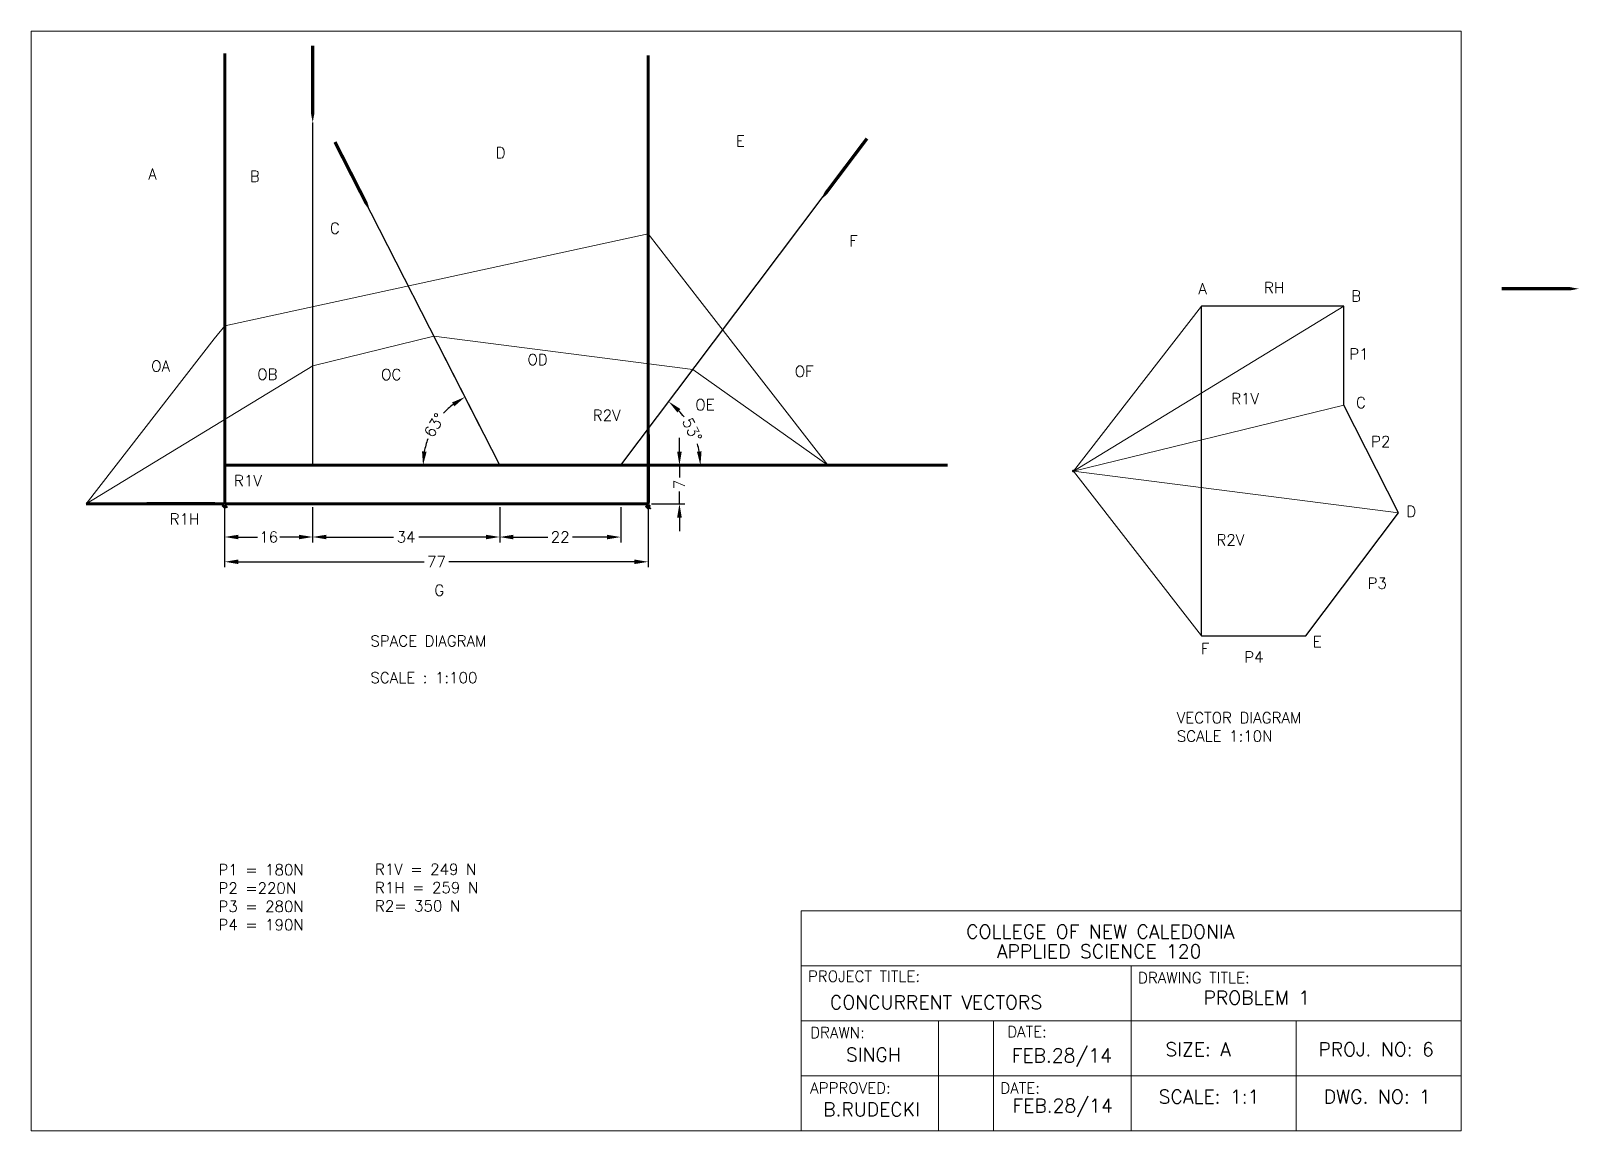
# Model space of a CAD drawing. Extents: x -407 to 282, y 0 to 200.
# Drawn here: x 0 to 282.1, y 0 to 200 of the extents above; entities outside this region: 4.
import ezdxf

# ---------------------------------------------------------------- set-up
doc = ezdxf.new("R2010")
doc.units = 0
doc.header["$LTSCALE"] = 0.4
doc.layers.get('DEFPOINTS').update_dxf_attribs({"linetype": 'CONTINUOUS'})
for name, color, linetype, lineweight in [('DIMENSIONS', 110, 'CONTINUOUS', 20), ('STRING LAYER', 40, 'CONTINUOUS', 20), ('TEXT', 7, 'CONTINUOUS', 20), ('VECTOR LAYER', 7, 'CONTINUOUS', 25), ('VISIBLE', 7, 'CONTINUOUS', 60)]:
    doc.layers.add(name, color=color, linetype=linetype, lineweight=lineweight)
doc.styles.add('TSTYLE1', font='simplex.shx', dxfattribs={"height": 2})
doc.styles.add('TSTYLE2', font='simplex.shx', dxfattribs={"height": 2.5})
doc.dimstyles.new('DSTYLE1', dxfattribs={"dimtxt": 2, "dimasz": 2.5, "dimexe": 1, "dimexo": 0.625, "dimtad": 0, "dimtoh": 1, "dimdec": 4, "dimzin": 9, "dimdsep": 46, "dimtxsty": 'TSTYLE1', "dimcen": 2.5, "dimadec": 4, "dimazin": 2, "dimtfac": 1, "dimtdec": 4, "dimtmove": 0, "dimatfit": 3, "dimfxl": 1, "dimtolj": 1, "dimtzin": 0, "dimarcsym": 0})

# ---------------------------------------------------------------- blocks, each defined once
blk = doc.blocks.new('*D16')
at = {"layer": 'DEFPOINTS', "color": 0, "transparency": 16777216}
for p in [(35.2, 114.04), (112.2, 114.04), (112.2, 103.49)]:
    blk.add_point(p, dxfattribs=at)
at = {"layer": 'DIMENSIONS', "color": 0, "lineweight": -2, "transparency": 16777216}
for p, q in [((35.2, 113.41), (35.2, 102.49)), ((112.2, 113.41), (112.2, 102.49)), ((37.7, 103.49), (71.46, 103.49)), ((109.7, 103.49), (75.95, 103.49))]:
    blk.add_line(p, q, dxfattribs=at)
at = {"layer": 'DIMENSIONS', "color": 0, "transparency": 16777216}
for points in [[(37.7, 103.91), (37.7, 103.08), (35.2, 103.49)], [(109.7, 103.91), (109.7, 103.08), (112.2, 103.49)]]:
    blk.add_solid(points, dxfattribs=at)
at = {"layer": 'DIMENSIONS', "color": 0, "transparency": 16777216, "insert": (73.7, 103.49), "char_height": 2, "attachment_point": 5, "style": 'TSTYLE1'}
blk.add_mtext('\\A1;77', dxfattribs=at)
blk = doc.blocks.new('*D17')
at = {"layer": 'DEFPOINTS', "color": 0, "transparency": 16777216}
for p in [(35.2, 114.04), (51.2, 114.04), (51.2, 108)]:
    blk.add_point(p, dxfattribs=at)
at = {"layer": 'DIMENSIONS', "color": 0, "lineweight": -2, "transparency": 16777216}
for p, q in [((35.2, 113.41), (35.2, 107)), ((51.2, 113.41), (51.2, 107)), ((37.7, 108), (41.2, 108)), ((48.7, 108), (45.21, 108))]:
    blk.add_line(p, q, dxfattribs=at)
at = {"layer": 'DIMENSIONS', "color": 0, "transparency": 16777216}
for points in [[(37.7, 108.41), (37.7, 107.58), (35.2, 108)], [(48.7, 108.41), (48.7, 107.58), (51.2, 108)]]:
    blk.add_solid(points, dxfattribs=at)
at = {"layer": 'DIMENSIONS', "color": 0, "transparency": 16777216, "insert": (43.2, 108), "char_height": 2, "attachment_point": 5, "style": 'TSTYLE1'}
blk.add_mtext('\\A1;16', dxfattribs=at)
blk = doc.blocks.new('*D18')
at = {"layer": 'DEFPOINTS', "color": 0, "transparency": 16777216}
for p in [(51.2, 114.04), (85.2, 114.04), (85.2, 108)]:
    blk.add_point(p, dxfattribs=at)
at = {"layer": 'DIMENSIONS', "color": 0, "lineweight": -2, "transparency": 16777216}
for p, q in [((51.2, 113.41), (51.2, 107)), ((85.2, 113.41), (85.2, 107)), ((53.7, 108), (65.91, 108)), ((82.7, 108), (70.49, 108))]:
    blk.add_line(p, q, dxfattribs=at)
at = {"layer": 'DIMENSIONS', "color": 0, "transparency": 16777216}
for points in [[(53.7, 108.41), (53.7, 107.58), (51.2, 108)], [(82.7, 108.41), (82.7, 107.58), (85.2, 108)]]:
    blk.add_solid(points, dxfattribs=at)
at = {"layer": 'DIMENSIONS', "color": 0, "transparency": 16777216, "insert": (68.2, 108), "char_height": 2, "attachment_point": 5, "style": 'TSTYLE1'}
blk.add_mtext('\\A1;34', dxfattribs=at)
blk = doc.blocks.new('*D19')
at = {"layer": 'DEFPOINTS', "color": 0, "transparency": 16777216}
for p in [(85.2, 114.04), (107.2, 114.04), (107.2, 107.99)]:
    blk.add_point(p, dxfattribs=at)
at = {"layer": 'DIMENSIONS', "color": 0, "lineweight": -2, "transparency": 16777216}
for p, q in [((85.2, 113.41), (85.2, 106.99)), ((107.2, 113.41), (107.2, 106.99)), ((87.7, 107.99), (93.96, 107.99)), ((104.7, 107.99), (98.45, 107.99))]:
    blk.add_line(p, q, dxfattribs=at)
at = {"layer": 'DIMENSIONS', "color": 0, "transparency": 16777216}
for points in [[(87.7, 108.41), (87.7, 107.57), (85.2, 107.99)], [(104.7, 108.41), (104.7, 107.57), (107.2, 107.99)]]:
    blk.add_solid(points, dxfattribs=at)
at = {"layer": 'DIMENSIONS', "color": 0, "transparency": 16777216, "insert": (96.2, 107.99), "char_height": 2, "attachment_point": 5, "style": 'TSTYLE1'}
blk.add_mtext('\\A1;22', dxfattribs=at)
blk = doc.blocks.new('*D20')
at = {"layer": 'DEFPOINTS', "color": 0, "transparency": 16777216}
for p in [(75.22, 140.64), (74.85, 130.36), (51.2, 121.04), (85.2, 121.04), (85.2, 121.04)]:
    blk.add_point(p, dxfattribs=at)
at = {"layer": 'DIMENSIONS', "color": 0, "lineweight": -2, "transparency": 16777216}
for start, end in [(127.2966, 137.2391), (159.7609, 169.7034)]:
    blk.add_arc((85.2, 121.04), 13.93, start, end, dxfattribs=at)
at = {"layer": 'DIMENSIONS', "color": 0, "transparency": 16777216}
for points in [[(76.54, 132.47), (76.98, 131.77), (78.88, 133.45)], [(71.91, 123.49), (71.08, 123.57), (71.27, 121.04)]]:
    blk.add_solid(points, dxfattribs=at)
at = {"layer": 'DIMENSIONS', "color": 0, "transparency": 16777216, "insert": (73.33, 128.32), "char_height": 2, "attachment_point": 5, "rotation": 58.5, "style": 'TSTYLE1'}
blk.add_mtext('\\A1;63°', dxfattribs=at)
blk = doc.blocks.new('*D21')
at = {"layer": 'DEFPOINTS', "color": 0, "transparency": 16777216}
for p in [(124.05, 143.4), (121.02, 125.44), (107.2, 121.04), (107.2, 121.04), (112.2, 121.04)]:
    blk.add_point(p, dxfattribs=at)
at = {"layer": 'DIMENSIONS', "color": 0, "lineweight": -2, "transparency": 16777216}
blk.add_line((112.83, 121.04), (122.7, 121.04), dxfattribs=at)
for start, end in [(37.3129, 43.1091), (9.8909, 15.6871)]:
    blk.add_arc((107.2, 121.04), 14.5, start, end, dxfattribs=at)
at = {"layer": 'DIMENSIONS', "color": 0, "transparency": 16777216}
for points in [[(117.51, 130.64), (118.07, 131.26), (115.93, 132.62)], [(121.9, 123.57), (121.07, 123.49), (121.7, 121.04)]]:
    blk.add_solid(points, dxfattribs=at)
at = {"layer": 'DIMENSIONS', "color": 0, "transparency": 16777216, "insert": (120.18, 127.51), "char_height": 2, "attachment_point": 5, "rotation": 296.5, "style": 'TSTYLE1'}
blk.add_mtext('\\A1;53°', dxfattribs=at)
blk = doc.blocks.new('*D22')
at = {"layer": 'DEFPOINTS', "color": 0, "transparency": 16777216}
for p in [(112.2, 121.04), (112.2, 114.04), (117.88, 114.04)]:
    blk.add_point(p, dxfattribs=at)
at = {"layer": 'DIMENSIONS', "color": 0, "lineweight": -2, "transparency": 16777216}
for p, q in [((117.88, 123.54), (117.88, 126.04)), ((112.83, 121.04), (118.88, 121.04)), ((117.88, 121.04), (117.88, 118.83)), ((117.88, 114.04), (117.88, 116.25)), ((112.83, 114.04), (118.88, 114.04)), ((117.88, 111.54), (117.88, 109.04))]:
    blk.add_line(p, q, dxfattribs=at)
at = {"layer": 'DIMENSIONS', "color": 0, "transparency": 16777216}
for points in [[(117.46, 123.54), (118.3, 123.54), (117.88, 121.04)], [(117.46, 111.54), (118.3, 111.54), (117.88, 114.04)]]:
    blk.add_solid(points, dxfattribs=at)
at = {"layer": 'DIMENSIONS', "color": 0, "transparency": 16777216, "insert": (117.88, 117.54), "char_height": 2, "attachment_point": 5, "rotation": 90, "style": 'TSTYLE1'}
blk.add_mtext('\\A1;7', dxfattribs=at)

msp = doc.modelspace()

# ---------------------------------------------------------------- hatches: boundary and pattern name
at = {"layer": 'VISIBLE'}
h = msp.add_hatch(dxfattribs=at)
h.set_pattern_fill('ANSI31', color=256, scale=0.02)
h.set_pattern_definition([(45, (0, 46.58194), (-0.04490128, 0.04490128), [])])
h.paths.add_polyline_path([(35.55648, 113.68517), (34.84938, 113.68517), (34.84938, 113.43517), (35.55648, 113.43517)])
h = msp.add_hatch(dxfattribs=at)
h.set_pattern_fill('ANSI31', color=256, scale=0.02)
h.paths.add_polyline_path([(112.55648, 113.45569), (111.84938, 113.45569), (111.85021, 113.22621), (112.55648, 113.22621)])

# ---------------------------------------------------------------- linework, layer by layer
at = {"layer": 'STRING LAYER'}
for p, q in [((35.20293, 146.42279), (112.20293, 163.12672)), ((121.60252, 151.0207), (112.20293, 163.12672)), ((144.88169, 121.03873), (121.60252, 151.0207)), ((212.78222, 149.97793), (189.50306, 119.99597)), ((238.64525, 149.97793), (189.50306, 119.99597)), ((33.32004, 144.0128), (10.04087, 114.03083)), ((33.32004, 144.0128), (35.20293, 146.42279)), ((73.23816, 144.5209), (51.20293, 139.14822)), ((120.32531, 138.45271), (73.23816, 144.5209)), ((51.20293, 139.14822), (10.04701, 114.03873)), ((144.88169, 121.03873), (120.32531, 138.45271)), ((238.64525, 131.97793), (189.50306, 119.99597)), ((248.63304, 112.37579), (189.50306, 119.99597)), ((212.78222, 90.014), (189.50306, 119.99597))]:
    msp.add_line(p, q, dxfattribs=at)
at = {"layer": 'TEXT'}
for p, q in [((0, 200), (260, 200)), ((0, 0), (0, 200)), ((260, 0), (260, 200)), ((35.06151, 113.8973), (34.84938, 113.68517)), ((34.84938, 113.68517), (35.55648, 113.68517)), ((35.34435, 113.8973), (35.55648, 113.68517)), ((112.06151, 113.8973), (111.84938, 113.68517)), ((111.84938, 113.68517), (112.55648, 113.68517)), ((112.34435, 113.8973), (112.55648, 113.68517)), ((112.55648, 113.68517), (112.43648, 113.68516)), ((260, 40), (140, 40)), ((140, 40), (140, 0)), ((260, 30), (140, 30)), ((200, 30), (200, 0)), ((260, 20), (140, 20)), ((165, 0), (165, 20)), ((175, 20), (175, 0)), ((230, 20), (230, 0)), ((260, 10), (140, 10)), ((260, 0), (0, 0))]:
    msp.add_line(p, q, dxfattribs=at)
for centre, radius in [((35.20293, 114.03873), 0.2), ((111.96782, 113.58517), 0.1), ((112.20293, 114.03873), 0.2), ((112.20382, 113.58508), 0.1), ((112.43693, 113.58516), 0.1)]:
    msp.add_circle(centre, radius, dxfattribs=at)
at = {"layer": 'VECTOR LAYER'}
for p, q in [((51.20293, 139.03873), (51.20293, 183.36445)), ((124.05375, 143.40052), (151.97287, 180.45045)), ((81.57101, 128.16678), (57.31464, 175.77257)), ((212.78222, 90.014), (212.78222, 149.97793)), ((238.64525, 149.97793), (212.78222, 149.97793)), ((238.64525, 131.97793), (238.64525, 149.97793)), ((107.20293, 121.03873), (124.05375, 143.40052)), ((51.20293, 121.03873), (51.20293, 139.03873)), ((85.20293, 121.03873), (75.21514, 140.64087)), ((248.63304, 112.37579), (238.64525, 131.97793)), ((231.78222, 90.014), (248.63304, 112.37579)), ((212.78222, 90.014), (231.78222, 90.014))]:
    msp.add_line(p, q, dxfattribs=at)
for points in [[(51.20293, 197.36445, 0.6, 0.6, 0), (51.20293, 187.36445, 1.5, 0, 0), (51.20293, 183.36445, 0, 0, 0)], [(151.97287, 180.45045, 0.6, 0.6, 0), (145.95472, 172.46409, 1.5, 0, 0), (143.54746, 169.26955, 0, 0, 0)], [(55.25452, 179.81578, 0.6, 0.6, 0), (59.79443, 170.90572, 1.5, 0, 0), (61.61039, 167.34169, 0, 0, 0)], [(267.3933, 153.13272, 0.6, 0.6, 0), (277.3933, 153.13272, 1.5, 0, 0), (281.3933, 153.13272, 0, 0, 0)], [(112.20293, 114.23873, 0.6, 0.6, 0), (112.20293, 124.23873, 1.5, 0, 0), (112.20293, 128.23873, 0, 0, 0)], [(21.00293, 114.03873, 0.6, 0.6, 0), (31.00293, 114.03873, 1.5, 0, 0), (35.00293, 114.03873, 0, 0, 0)]]:
    msp.add_lwpolyline(points, format="xyseb", dxfattribs=at)
at = {"layer": 'VISIBLE'}
for p, q in [((35.20293, 121.03873), (35.20293, 195.91746)), ((112.20293, 121.03873), (112.20293, 195.53664)), ((-406.83029, 171.28802), (-352.28882, 106.28802)), ((-406.83029, 171.28802), (-406.83029, 108.05375)), ((35.20293, 121.03873), (51.20293, 121.03873)), ((35.20293, 121.03873), (35.20293, 114.03873)), ((35.20293, 121.03873), (51.20293, 121.03873)), ((51.20293, 121.03873), (85.20293, 121.03873)), ((85.20293, 121.03873), (107.20293, 121.03873)), ((107.20293, 121.03873), (85.20293, 121.03873)), ((107.20293, 121.03873), (112.20293, 121.03873)), ((112.20293, 114.03873), (112.20293, 121.03873)), ((112.20293, 121.03873), (131.20293, 121.03873)), ((131.20293, 121.03873), (166.62344, 121.03873)), ((35.00293, 114.03873), (10.04701, 114.03873)), ((35.20293, 114.03873), (112.20293, 114.03873)), ((35.91004, 114.03873), (35.20293, 114.03873)), ((111.84938, 113.68517), (112.08538, 113.68517)), ((111.84938, 113.68517), (112.08538, 113.68517)), ((112.08538, 113.68517), (112.32138, 113.68499)), ((-352.28882, 62.28802), (-406.83029, 108.05375)), ((-352.28882, 106.28802), (-352.28882, 62.28802))]:
    msp.add_line(p, q, dxfattribs=at)
msp.add_circle((189.50306, 119.99597), 0.01, dxfattribs=at)

# ---------------------------------------------------------------- texts
at = {"layer": 'TEXT'}
for s, height, style, p in [('COLLEGE OF NEW CALEDONIA', 2.5, 'TSTYLE2', (170, 35)), ('   APPLIED SCIENCE 120', 2.5, 'TSTYLE2', (170, 31.41316)), ('PROJECT TITLE:', 2, 'TSTYLE1', (141.23248, 27.12842)), ('DRAWING TITLE:', 2, 'TSTYLE1', (201.25348, 26.85199)), ('PROBLEM 1', 2.5, 'TSTYLE2', (213.14704, 22.9819)), ('CONCURRENT VECTORS', 2.5, 'TSTYLE2', (145.24309, 22.1526)), ('DRAWN:', 2, 'TSTYLE1', (141.64737, 16.90034)), ('DATE:', 2, 'TSTYLE1', (177.46635, 17.03856)), ('SINGH', 2.5, 'TSTYLE2', (148.14734, 12.6156)), ('FEB.28/14', 2.5, 'TSTYLE2', (178.29614, 12.47738)), ('SIZE: A', 2.5, 'TSTYLE2', (206.23218, 13.58312)), ('PROJ. NO: 6', 2.5, 'TSTYLE2', (234.02993, 13.58312)), ('APPROVED:', 2, 'TSTYLE1', (141.64737, 6.81048)), ('DATE:', 2, 'TSTYLE1', (176.22168, 6.81048)), ('FEB.28/14', 2.5, 'TSTYLE2', (178.43443, 3.35504)), ('SCALE: 1:1', 2.5, 'TSTYLE2', (205, 5)), ('DWG. NO: 1', 2.5, 'TSTYLE2', (235, 5)), ('B.RUDECKI', 2.5, 'TSTYLE2', (143.99842, 2.66396))]:
    msp.add_text(s, height=height, dxfattribs=dict(at, style=style)).set_placement(p)
at = {"layer": 'TEXT', "char_height": 2, "attachment_point": 1, "style": 'TSTYLE1'}
for s, width, insert in [('E', 6.8042114, (128.14633, 180.9816)), ('D', 18.8694039, (84.4856, 178.86332)), ('A', 4.1020436, (21.31644, 174.98661)), ('B', 6.1530675, (39.77564, 174.57666)), ('C', 4.9224548, (54.3379, 165.14798)), ('A', 6.6233906, (212.22701, 154.12975)), ('RH', 7.8211802, (224.16019, 154.3307)), ('B', 5.2040952, (240.00326, 152.81887)), ('OD', 15.0161861, (90.25197, 141.25451)), ('P1', 7.0388397, (239.65688, 142.26546)), ('OA', 8.2119768, (21.84476, 140.08669)), ('OB', 4.4579308, (41.12726, 138.58997)), ('OC', 7.5080941, (63.63752, 138.54532)), ('OF', 7.3836801, (138.84002, 139.11661)), ('R1V', 5.5571532, (218.19139, 134.17315)), ('C', 6.8250313, (240.87202, 133.43879)), ('R2V', 6.563271, (102.12672, 131.12273)), ('P2', 6.8042093, (243.61757, 126.36288)), ('R1V', 7.3836801, (36.90421, 119.23439)), ('D', 6.4077245, (250.01546, 113.64035)), ('R1H', 8.2040872, (25.21339, 112.26536)), ('R2V', 4.3222316, (215.51573, 108.462)), ('P3', 6.569581, (242.97626, 100.59274)), ('SPACE DIAGRAM\\P\\PSCALE : 1:100', 55.6631203, (61.69786, 90.09388)), ('F', 11.4967684, (212.66733, 88.67884)), ('E', 4.2578947, (233.01189, 89.97652)), ('P4', 7.0388376, (220.57316, 87.15435)), ('VECTOR DIAGRAM\\PSCALE 1:10N', 32.0266635, (208.30035, 76.12452)), ('P1 = 180N\\PP2 =220N\\PP3 = 280N\\PP4 = 190N', 25.3238699, (34.07272, 48.4834)), ('R1V = 249 N\\PR1H = 259 N \\PR2= 350 N', 59.2144095, (62.52908, 48.58493))]:
    msp.add_mtext_dynamic_manual_height_columns(s, width=width, gutter_width=10, heights=[0], dxfattribs=dict(at, insert=insert))
at = {"layer": 'VISIBLE', "char_height": 2, "attachment_point": 1, "style": 'TSTYLE1'}
for s, width, insert in [('F', 8.7925483, (148.7643, 162.84664)), ('OE', 4.6969664, (120.76497, 133.04314)), ('G', 11.2180786, (73.31659, 99.31795))]:
    msp.add_mtext_dynamic_manual_height_columns(s, width=width, gutter_width=10, heights=[0], dxfattribs=dict(at, insert=insert))

# ---------------------------------------------------------------- dimensions: what is measured, and where the dimension line sits
at = {"layer": 'DIMENSIONS'}
for base, line1, line2, picture, middle in [((121.01908, 125.43917), ((107.20293, 121.03873), (112.20293, 121.03873)), ((107.20293, 121.03873), (124.05375, 143.40052)), '*D21', (120.17948, 127.50859)), ((74.85083, 130.3598), ((51.20293, 121.03873), (85.20293, 121.03873)), ((85.20293, 121.03873), (75.21514, 140.64087)), '*D20', (73.32555, 128.3172))]:
    dim = msp.add_angular_dim_2l(base=base, line1=line1, line2=line2, dimstyle='DSTYLE1', dxfattribs=at)
    dim.commit()
    dim.dimension.update_dxf_attribs({"geometry": picture, "text_midpoint": middle})
dim = msp.add_linear_dim(base=(117.87878, 114.03873), p1=(112.20293, 121.03873), p2=(112.20293, 114.03873), angle=90, dimstyle='DSTYLE1', dxfattribs=at)
dim.commit()
dim.dimension.update_dxf_attribs({"geometry": '*D22', "text_midpoint": (117.87878, 117.53873), "dimtype": 160})
for base, p1, p2, picture, middle in [((112.20293, 103.49294), (35.20293, 114.03873), (112.20293, 114.03873), '*D16', (73.70293, 103.49294)), ((51.20293, 107.99566), (35.20293, 114.03873), (51.20293, 114.03873), '*D17', (43.20293, 107.99566)), ((85.20293, 107.99566), (51.20293, 114.03873), (85.20293, 114.03873), '*D18', (68.20293, 107.99566)), ((107.20293, 107.9914), (85.20293, 114.03873), (107.20293, 114.03873), '*D19', (96.20293, 107.9914))]:
    dim = msp.add_linear_dim(base=base, p1=p1, p2=p2, dimstyle='DSTYLE1', dxfattribs=at)
    dim.commit()
    dim.dimension.update_dxf_attribs({"geometry": picture, "text_midpoint": middle})

doc.saveas('drawing.dxf')
